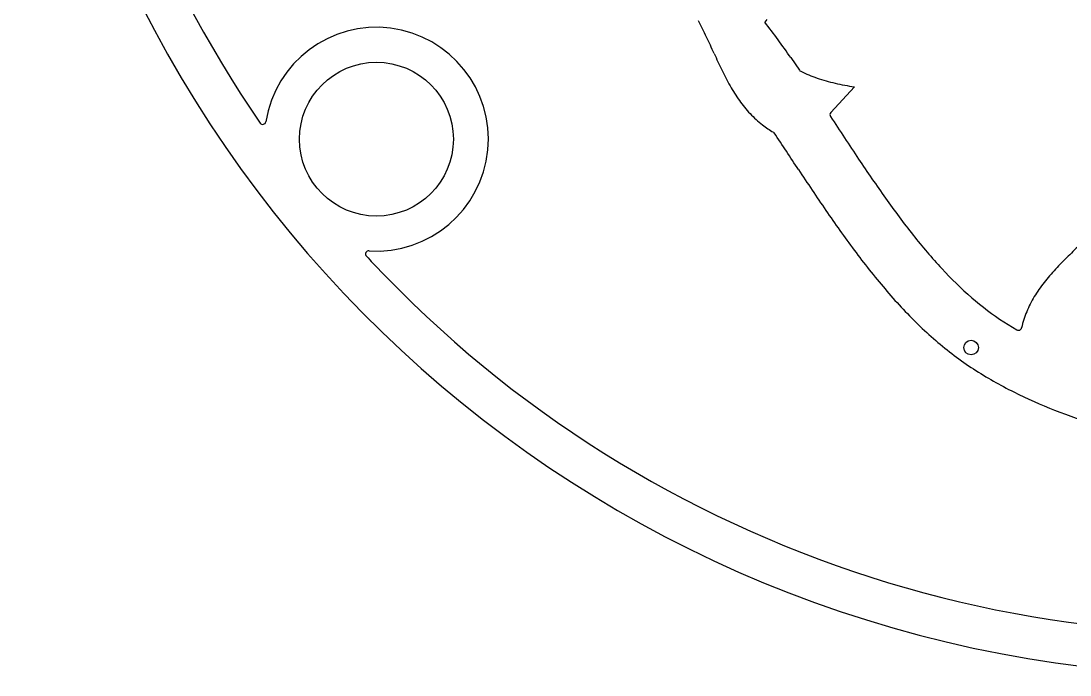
# Model space of a CAD drawing. Header units: millimetres. Extents: x -94 to 94, y -94 to 94.
# Drawn here: x -93.8 to -12.3, y -94.5 to -43.7 of the extents above; entities that cross this region are included whole.
import ezdxf

# ---------------------------------------------------------------- set-up
doc = ezdxf.new("R2010")
doc.units = ezdxf.units.MM
for name, color, linetype in [('CUT_INNER', 6, 'Continuous'), ('CUT_OUTER', 1, 'Continuous'), ('ENGRAVE', 7, 'Continuous')]:
    doc.layers.add(name, color=color, linetype=linetype)

msp = doc.modelspace()

# ---------------------------------------------------------------- linework, layer by layer
at = {"layer": 'CUT_INNER'}
for points in [[(-35.878, -43.585), (-35.958, -43.699), (-36.039, -43.794)], [(-34.025, -46.544), (-33.356, -47.516)], [(-29.085, -48.814), (-29.08, -48.816), (-29.084, -48.82), (-30.914, -50.815)], [(-17.488, -67.072), (-16.479, -67.69)]]:
    msp.add_lwpolyline(points, dxfattribs=at)
msp.add_circle((-66.195, -52.881), 5.974, dxfattribs=at)
for centre, radius, start, end in [((0, 0), 91.241, 186.68013, 214.45963), ((-68.272, -58.092), 30.664, 25.382, 27.99035), ((-92.958, -87.588), 71.817, 34.85492, 37.57465), ((-66.195, -52.881), 8.69, 266.22998, 171.00978), ((-122.532, -83.787), 90.7, 24.4618, 25.35479), ((20.524, -18.733), 66.453, 204.44202, 205.65655), ((-19.348, -37.892), 22.217, 205.64016, 209.21547), ((-33.15, -47.374), 0.25, 214.58875, 245.16674), ((-28.668, -38.478), 10.21, 243.30759, 251.05195), ((-27.483, -42.442), 12.895, 209.21592, 215.21555), ((-27.619, -35.388), 13.473, 251.0998, 257.29856), ((-25.819, -27.382), 21.68, 257.30875, 261.33387), ((-30.362, -44.465), 9.376, 215.25984, 223.30738), ((-31.172, -45.208), 8.278, 223.4067, 232.43721), ((-30.73, -50.984), 0.25, 137.47091, 213.4713), ((460.288, 271.288), 587.581, 213.278362, 213.664206), ((-75.025, -51.484), 0.25, 214.62891, 351.21094), ((-31.934, -46.299), 6.949, 231.93931, 240.34253), ((-35.502, -52.551), 0.25, 38.55799, 58.90512), ((-629.071, -446.436), 712.618, 33.294618, 33.569492), ((78.602, 17.085), 128.993, 213.66633, 215.30792), ((147.206, 63.491), 216.161, 213.31972, 214.32848), ((29.346, -17.82), 68.623, 215.2946, 218.27925), ((47.572, -4.562), 95.505, 214.32112, 216.59839), ((9.687, -33.352), 43.569, 218.26063, 222.75976), ((454.889, -535.749), 665.512, 134.489133, 134.610848), ((-66.783, -61.801), 0.25, 86.13975, 222.71484), ((17.704, -26.765), 58.288, 216.58068, 220.36569), ((-22.729, -21.245), 60.13, 222.6326, 223.33362), ((0, 0), 91.241, 223.24259, 281.27854), ((11.258, -86.066), 33.83, 134.59252, 136.96362), ((-0.271, -42.573), 29.997, 222.74146, 228.95293), ((-1.524, -74.136), 16.345, 136.95291, 141.75241), ((-5.928, -70.659), 10.734, 141.77125, 148.88192), ((4.709, -37.785), 41.249, 220.39299, 223.00414), ((-7.754, -69.544), 8.594, 148.95529, 157.67084), ((0.634, -41.695), 35.602, 222.87549, 225.88707), ((-4.899, -47.845), 22.982, 229.02611, 236.78673), ((-7.934, -69.452), 8.393, 157.78495, 166.72761), ((-2.599, -45.113), 30.898, 225.78021, 229.235), ((-16.348, -67.477), 0.25, 238.5375, 348.86927), ((-4.413, -47.247), 28.097, 229.19354, 232.97321), ((-3.816, -46.3), 29.213, 233.15869, 236.74817), ((-2.397, -43.88), 32.015, 236.99786, 240.2341), ((-0.594, -40.408), 35.925, 240.48721, 243.34559), ((1.209, -36.474), 40.25, 243.5641, 248.50787), ((7.644, -20.123), 57.821, 248.51107, 252.03415)]:
    msp.add_arc(centre, radius, start, end, dxfattribs=at)
at = {"layer": 'CUT_OUTER'}
msp.add_arc((0, 0), 94.5, 187.01862, 352.61767, dxfattribs=at)
at = {"layer": 'ENGRAVE'}
msp.add_circle((-20.021, -69.065), 0.567, dxfattribs=at)

doc.saveas('drawing.dxf')
